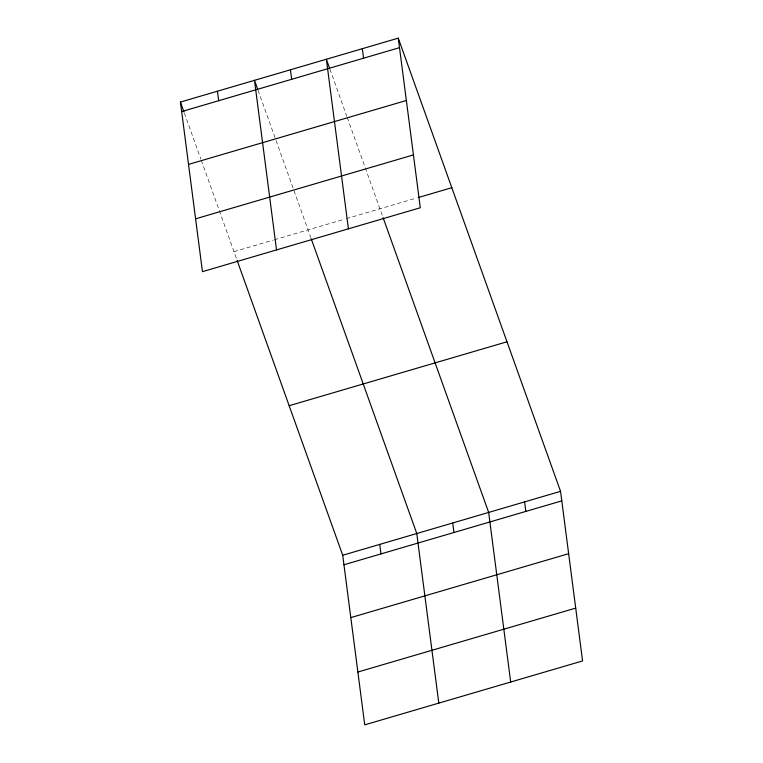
<?xml version="1.0" encoding="UTF-8"?>
<svg xmlns="http://www.w3.org/2000/svg" width="763" height="763" viewBox="0 0 763 763"><rect width="100%" height="100%" fill="white"/><g stroke="black" fill="none" stroke-linecap="round" stroke-linejoin="round"><path stroke-width="0.57" stroke-dasharray="3.81 2.86" d="M233.983 251.618L273.259 240.097M274.375 239.763L343.989 219.343M346.23 218.685L415.873 198.246M329.921 69.137L346.85 116.424M347.251 117.521L382.692 216.501M258.037 90.225L310.808 237.589M184.36 113.058L200.898 159.248M201.298 160.344L236.74 259.325"/><path stroke-width="1.14" d="M398.267 38.15L420.289 207.746L202.453 271.657L180.43 102.061L398.267 38.15L560.547 491.343L582.57 660.939L364.733 724.85L342.711 555.254L237.131 260.421M181.661 111.579L399.497 47.668M188.518 164.407L406.355 100.487M195.595 218.828L413.432 154.918M418.124 197.588L451.82 187.708M289.158 405.706L506.994 341.786M342.711 555.254L560.547 491.343M343.951 564.773L561.787 500.862M350.808 617.601L568.645 553.69M357.876 672.022L575.712 608.111M329.53 68.041L326.373 59.237L348.405 228.833M383.083 217.598L488.663 512.44L510.685 682.027M257.636 89.128L254.489 80.334L276.521 249.921M311.199 238.695L416.779 533.528L438.801 703.124M180.43 102.061L183.969 111.961M524.601 501.892L525.841 511.41M452.717 522.979L453.956 532.498M362.32 48.698L363.55 58.207M379.745 544.391L380.975 553.909M290.436 69.786L291.666 79.304M217.455 91.198L218.695 100.716"/></g></svg>
